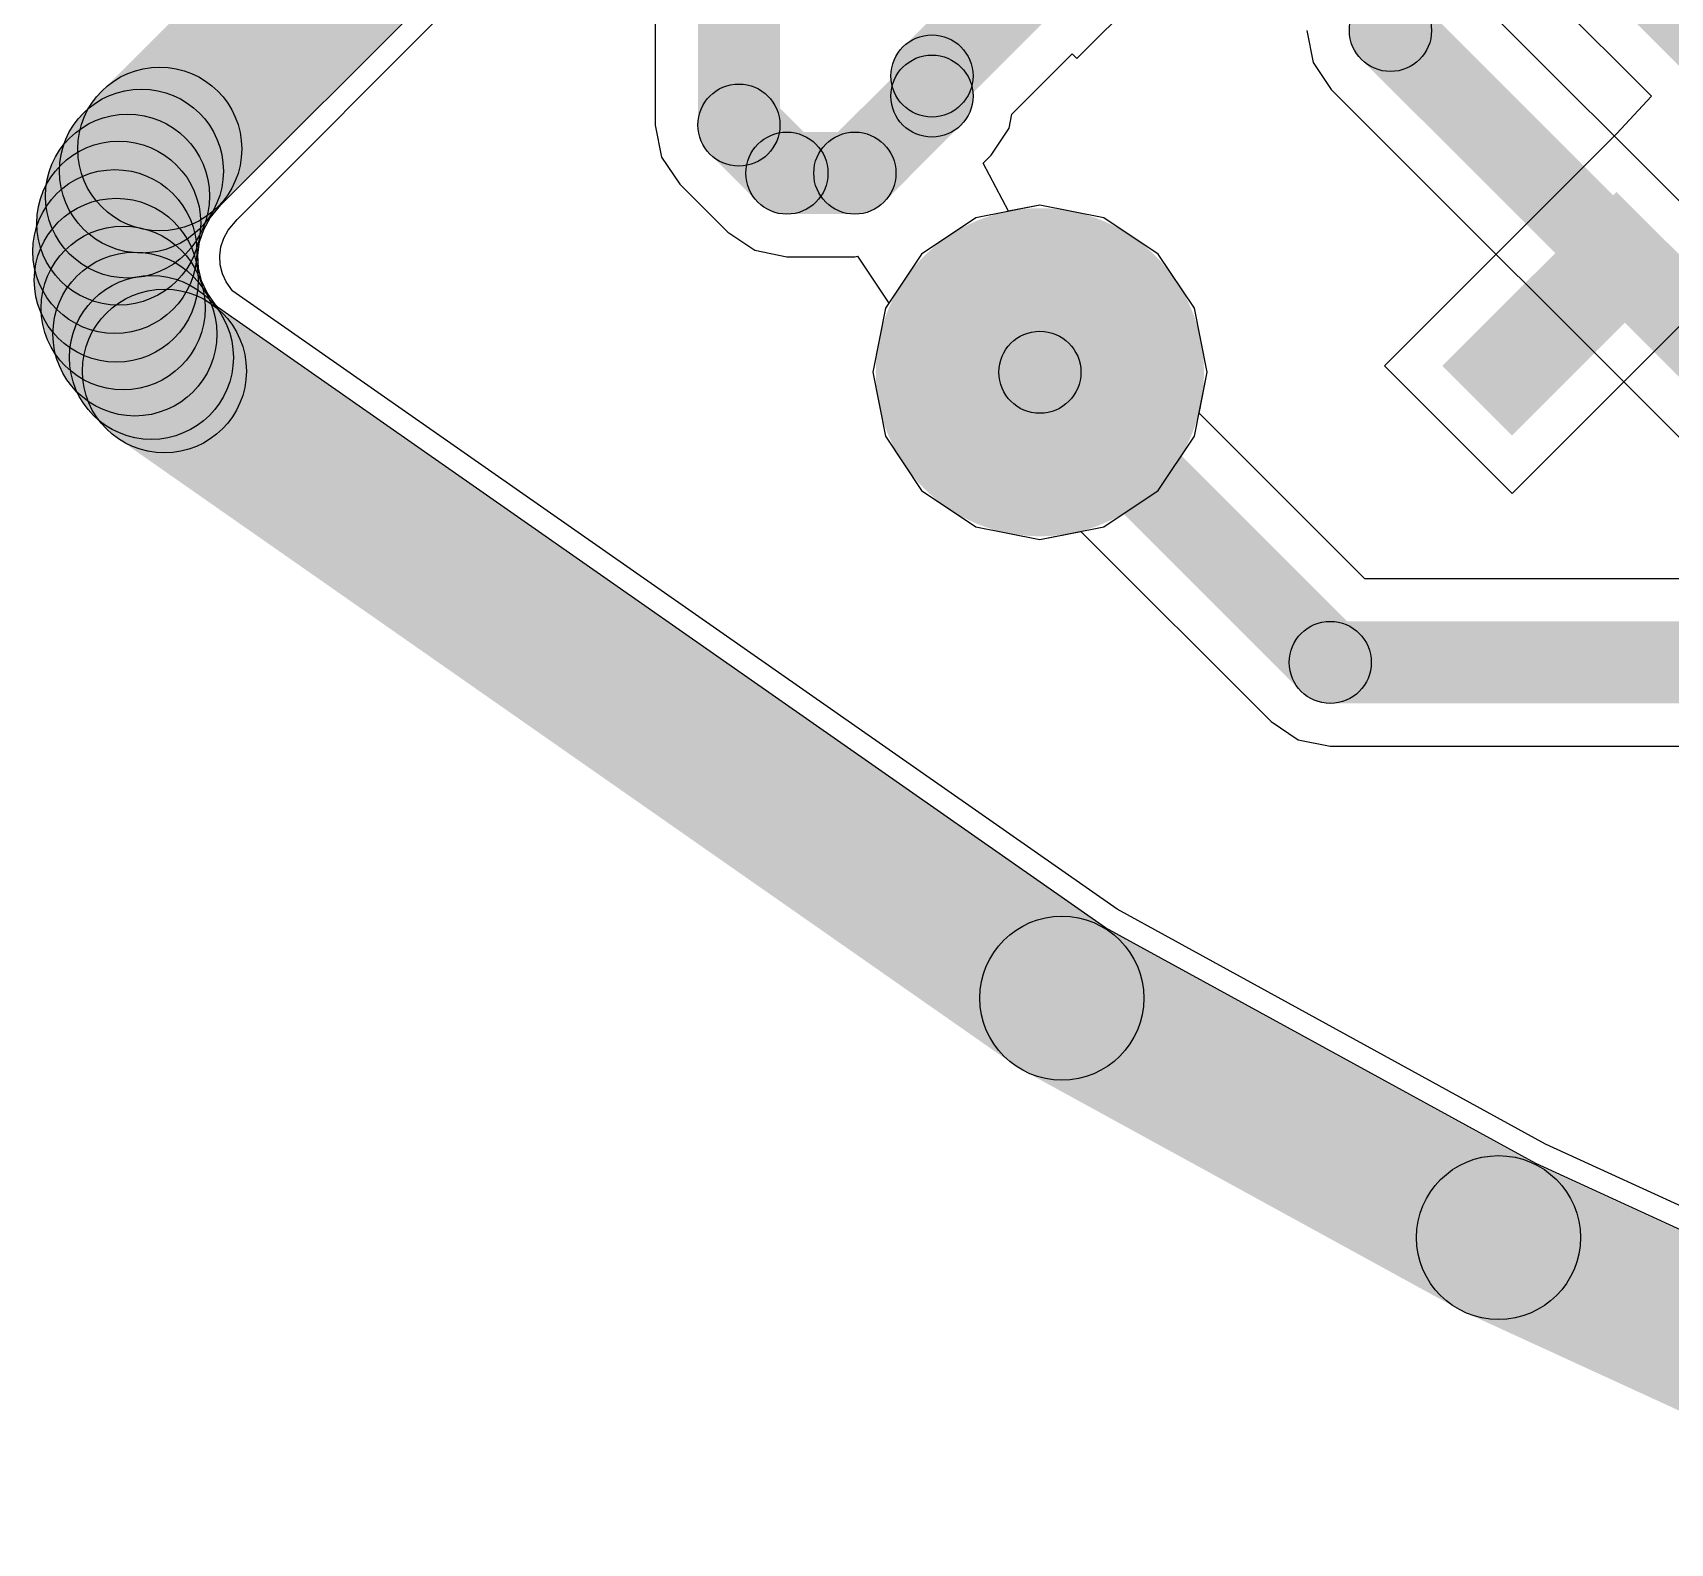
# Model space of a CAD drawing. Header units: millimetres. Extents: x -1.43 to 1.09, y -0.91 to 0.99.
# Drawn here: x -1.1871 to -1.0299, y -0.8512 to -0.7061 of the extents above; entities that cross this region are included whole.
import ezdxf

# ---------------------------------------------------------------- set-up
doc = ezdxf.new("R2010")
doc.units = ezdxf.units.MM
doc.header["$MEASUREMENT"] = 0
for name, color, linetype in [('BottomLayer', 5, 'Continuous'), ('InternalPlane1', 76, 'Continuous'), ('InternalPlane2', 16, 'Continuous'), ('TopLayer', 1, 'Continuous'), ('TopOverlay', 2, 'Continuous'), ('TopPaste', 8, 'Continuous'), ('TopSolder', 216, 'Continuous'), ('ViaHoleLayer', 16, 'Continuous')]:
    doc.layers.add(name, color=color, linetype=linetype)

# ---------------------------------------------------------------- blocks, each defined once
blk = doc.blocks.new('__51051________19')
at = {"layer": 'TopLayer'}
for points in [[(-0.03466, 0.07946), (-0.03466, 0.10309), (-0.02521, 0.10309), (-0.02521, 0.07946)], [(0.02439, 0.07946), (0.02439, 0.10309), (0.03384, 0.10309), (0.03384, 0.07946)], [(-0.07718, 0.08025), (-0.05356, 0.08025), (-0.05356, 0.0708), (-0.07718, 0.0708)], [(0.05274, 0.08025), (0.07636, 0.08025), (0.07636, 0.0708), (0.05274, 0.0708)], [(-0.04076, -0.05341), (-0.04076, 0.06667), (0.03994, 0.06667), (0.03994, -0.05341)], [(-0.07718, 0.06057), (-0.05356, 0.06057), (-0.05356, 0.05112), (-0.07718, 0.05112)], [(0.05274, 0.06057), (0.07636, 0.06057), (0.07636, 0.05112), (0.05274, 0.05112)], [(-0.07718, 0.04088), (-0.05356, 0.04088), (-0.05356, 0.03143), (-0.07718, 0.03143)], [(0.05274, 0.04088), (0.07636, 0.04088), (0.07636, 0.03143), (0.05274, 0.03143)], [(-0.07718, 0.0212), (-0.05356, 0.0212), (-0.05356, 0.01175), (-0.07718, 0.01175)], [(0.05274, 0.0212), (0.07636, 0.0212), (0.07636, 0.01175), (0.05274, 0.01175)], [(-0.07718, 0.00151), (-0.05356, 0.00151), (-0.05356, -0.00794), (-0.07718, -0.00794)], [(0.05274, 0.00151), (0.07636, 0.00151), (0.07636, -0.00794), (0.05274, -0.00794)], [(-0.07718, -0.01817), (-0.05356, -0.01817), (-0.05356, -0.02762), (-0.07718, -0.02762)], [(0.05274, -0.01817), (0.07636, -0.01817), (0.07636, -0.02762), (0.05274, -0.02762)], [(-0.07718, -0.03786), (-0.05356, -0.03786), (-0.05356, -0.04731), (-0.07718, -0.04731)], [(0.05274, -0.03786), (0.07636, -0.03786), (0.07636, -0.04731), (0.05274, -0.04731)], [(-0.07718, -0.05754), (-0.05356, -0.05754), (-0.05356, -0.06699), (-0.07718, -0.06699)], [(0.05274, -0.05754), (0.07636, -0.05754), (0.07636, -0.06699), (0.05274, -0.06699)], [(-0.03466, -0.08983), (-0.03466, -0.0662), (-0.02521, -0.0662), (-0.02521, -0.08983)], [(0.02439, -0.08983), (0.02439, -0.0662), (0.03384, -0.0662), (0.03384, -0.08983)]]:
    blk.add_hatch(color=1, dxfattribs=at).paths.add_polyline_path(points)
at = {"layer": 'TopOverlay'}
h = blk.add_hatch(color=2, dxfattribs=at)
edge = h.paths.add_edge_path()
edge.add_arc((-0.06004, 0.09744), 0.00394, 0, 360)
h = blk.add_hatch(color=2, dxfattribs=at)
edge = h.paths.add_edge_path()
edge.add_arc((-0.05217, 0.09744), 0.00394, 0, 360)
h = blk.add_hatch(color=2, dxfattribs=at)
edge = h.paths.add_edge_path()
edge.add_arc((-0.06004, 0.09646), 0.00394, 0, 360)
h = blk.add_hatch(color=2, dxfattribs=at)
edge = h.paths.add_edge_path()
edge.add_arc((-0.05217, 0.09646), 0.00394, 0, 360)
at = {"layer": 'TopPaste'}
for points in [[(-0.03466, 0.07946), (-0.03466, 0.10309), (-0.02521, 0.10309), (-0.02521, 0.07946)], [(0.02439, 0.07946), (0.02439, 0.10309), (0.03384, 0.10309), (0.03384, 0.07946)], [(-0.07718, 0.08025), (-0.05356, 0.08025), (-0.05356, 0.0708), (-0.07718, 0.0708)], [(0.05274, 0.08025), (0.07636, 0.08025), (0.07636, 0.0708), (0.05274, 0.0708)], [(-0.04076, -0.05341), (-0.04076, 0.06667), (0.03994, 0.06667), (0.03994, -0.05341)], [(-0.07718, 0.06057), (-0.05356, 0.06057), (-0.05356, 0.05112), (-0.07718, 0.05112)], [(0.05274, 0.06057), (0.07636, 0.06057), (0.07636, 0.05112), (0.05274, 0.05112)], [(-0.07718, 0.04088), (-0.05356, 0.04088), (-0.05356, 0.03143), (-0.07718, 0.03143)], [(0.05274, 0.04088), (0.07636, 0.04088), (0.07636, 0.03143), (0.05274, 0.03143)], [(-0.07718, 0.0212), (-0.05356, 0.0212), (-0.05356, 0.01175), (-0.07718, 0.01175)], [(0.05274, 0.0212), (0.07636, 0.0212), (0.07636, 0.01175), (0.05274, 0.01175)], [(-0.07718, 0.00151), (-0.05356, 0.00151), (-0.05356, -0.00794), (-0.07718, -0.00794)], [(0.05274, 0.00151), (0.07636, 0.00151), (0.07636, -0.00794), (0.05274, -0.00794)], [(-0.07718, -0.01817), (-0.05356, -0.01817), (-0.05356, -0.02762), (-0.07718, -0.02762)], [(0.05274, -0.01817), (0.07636, -0.01817), (0.07636, -0.02762), (0.05274, -0.02762)], [(-0.07718, -0.03786), (-0.05356, -0.03786), (-0.05356, -0.04731), (-0.07718, -0.04731)], [(0.05274, -0.03786), (0.07636, -0.03786), (0.07636, -0.04731), (0.05274, -0.04731)], [(-0.07718, -0.05754), (-0.05356, -0.05754), (-0.05356, -0.06699), (-0.07718, -0.06699)], [(0.05274, -0.05754), (0.07636, -0.05754), (0.07636, -0.06699), (0.05274, -0.06699)], [(-0.03466, -0.08983), (-0.03466, -0.0662), (-0.02521, -0.0662), (-0.02521, -0.08983)], [(0.02439, -0.08983), (0.02439, -0.0662), (0.03384, -0.0662), (0.03384, -0.08983)]]:
    blk.add_hatch(color=8, dxfattribs=at).paths.add_polyline_path(points)
at = {"layer": 'TopSolder'}
for points in [[(-0.03466, 0.07946), (-0.03466, 0.10309), (-0.02521, 0.10309), (-0.02521, 0.07946)], [(0.02439, 0.07946), (0.02439, 0.10309), (0.03384, 0.10309), (0.03384, 0.07946)], [(-0.07718, 0.08025), (-0.05356, 0.08025), (-0.05356, 0.0708), (-0.07718, 0.0708)], [(0.05274, 0.08025), (0.07636, 0.08025), (0.07636, 0.0708), (0.05274, 0.0708)], [(-0.04076, -0.05341), (-0.04076, 0.06667), (0.03994, 0.06667), (0.03994, -0.05341)], [(-0.07718, 0.06057), (-0.05356, 0.06057), (-0.05356, 0.05112), (-0.07718, 0.05112)], [(0.05274, 0.06057), (0.07636, 0.06057), (0.07636, 0.05112), (0.05274, 0.05112)], [(-0.07718, 0.04088), (-0.05356, 0.04088), (-0.05356, 0.03143), (-0.07718, 0.03143)], [(0.05274, 0.04088), (0.07636, 0.04088), (0.07636, 0.03143), (0.05274, 0.03143)], [(-0.07718, 0.0212), (-0.05356, 0.0212), (-0.05356, 0.01175), (-0.07718, 0.01175)], [(0.05274, 0.0212), (0.07636, 0.0212), (0.07636, 0.01175), (0.05274, 0.01175)], [(-0.07718, 0.00151), (-0.05356, 0.00151), (-0.05356, -0.00794), (-0.07718, -0.00794)], [(0.05274, 0.00151), (0.07636, 0.00151), (0.07636, -0.00794), (0.05274, -0.00794)], [(-0.07718, -0.01817), (-0.05356, -0.01817), (-0.05356, -0.02762), (-0.07718, -0.02762)], [(0.05274, -0.01817), (0.07636, -0.01817), (0.07636, -0.02762), (0.05274, -0.02762)], [(-0.07718, -0.03786), (-0.05356, -0.03786), (-0.05356, -0.04731), (-0.07718, -0.04731)], [(0.05274, -0.03786), (0.07636, -0.03786), (0.07636, -0.04731), (0.05274, -0.04731)], [(-0.07718, -0.05754), (-0.05356, -0.05754), (-0.05356, -0.06699), (-0.07718, -0.06699)], [(0.05274, -0.05754), (0.07636, -0.05754), (0.07636, -0.06699), (0.05274, -0.06699)], [(-0.03466, -0.08983), (-0.03466, -0.0662), (-0.02521, -0.0662), (-0.02521, -0.08983)], [(0.02439, -0.08983), (0.02439, -0.0662), (0.03384, -0.0662), (0.03384, -0.08983)]]:
    blk.add_hatch(color=216, dxfattribs=at).paths.add_polyline_path(points)
at = {"layer": 'TopOverlay', "const_width": 0.00787}
for points in [[(-0.06004, 0.09744, -1), (-0.05217, 0.09744)], [(-0.05217, 0.09646, -1), (-0.06004, 0.09646)]]:
    blk.add_lwpolyline(points, format="xyb", dxfattribs=at)
at = {"layer": 'TopOverlay'}
for centre in [(-0.06004, 0.09744), (-0.05217, 0.09744), (-0.06004, 0.09646), (-0.05217, 0.09646)]:
    blk.add_circle(centre, 0.00394, dxfattribs=at)

msp = doc.modelspace()

# ---------------------------------------------------------------- hatches: boundary and pattern name
at = {"layer": 'BottomLayer'}
h = msp.add_hatch(color=5, dxfattribs=at)
edge = h.paths.add_edge_path()
edge.add_arc((-1.0568, -0.70593), 0.00394, 0, 360)
h = msp.add_hatch(color=5, dxfattribs=at)
edge = h.paths.add_edge_path()
edge.add_arc((-1.0568, -0.70593), 0.00394, 0, 360)
msp.add_hatch(color=5, dxfattribs=at).paths.add_polyline_path([(-1.05959, -0.70871), (-1.05402, -0.70315), (-0.935, -0.82217), (-0.94056, -0.82774)])
h = msp.add_hatch(color=5, dxfattribs=at)
edge = h.paths.add_edge_path()
edge.add_arc((-1.09045, -0.73875), 0.01181, 0, 360)
at = {"layer": 'InternalPlane1'}
for points in [[(-1.16937, -0.72288), (-1.1805, -0.71175), (-1.15958, -0.69082), (-1.14844, -0.70195)], [(-1.17062, -0.72445), (-1.18275, -0.71441), (-1.181, -0.7123), (-1.16887, -0.72233)], [(-1.17113, -0.72565), (-1.1849, -0.71801), (-1.18357, -0.71561), (-1.1698, -0.72325)], [(-1.17139, -0.72689), (-1.18635, -0.72197), (-1.18549, -0.71937), (-1.17054, -0.72429)], [(-1.17144, -0.72822), (-1.18704, -0.72611), (-1.18668, -0.72337), (-1.17107, -0.72549)], [(-1.18711, -0.72757), (-1.17138, -0.72675), (-1.17123, -0.7295), (-1.18696, -0.73032)], [(-1.18675, -0.73178), (-1.17145, -0.72804), (-1.1708, -0.73071), (-1.18609, -0.73445)], [(-1.18562, -0.73583), (-1.17127, -0.72933), (-1.17014, -0.73183), (-1.18448, -0.73833)], [(-1.18374, -0.73963), (-1.17088, -0.73054), (-1.16929, -0.73279), (-1.18216, -0.74187)], [(-1.1814, -0.74278), (-1.17005, -0.73187), (-1.1688, -0.73318), (-1.18015, -0.74409)], [(-1.17899, -0.74508), (-1.16996, -0.73218), (-1.08383, -0.79239), (-1.09285, -0.8053)], [(-1.09213, -0.80575), (-1.08455, -0.79194), (-1.04264, -0.81493), (-1.05021, -0.82874)], [(-1.04971, -0.82899), (-1.04314, -0.81468), (-0.99478, -0.83688), (-1.00135, -0.85119)]]:
    msp.add_hatch(color=76, dxfattribs=at).paths.add_polyline_path(points)
h = msp.add_hatch(color=76, dxfattribs=at)
edge = h.paths.add_edge_path()
edge.add_arc((-1.17493, -0.71731), 0.00787, 0, 360)
h = msp.add_hatch(color=76, dxfattribs=at)
edge = h.paths.add_edge_path()
edge.add_arc((-1.17493, -0.71731), 0.00787, 0, 360)
h = msp.add_hatch(color=76, dxfattribs=at)
edge = h.paths.add_edge_path()
edge.add_arc((-1.17669, -0.71943), 0.00787, 0, 360)
h = msp.add_hatch(color=76, dxfattribs=at)
edge = h.paths.add_edge_path()
edge.add_arc((-1.17669, -0.71943), 0.00787, 0, 360)
h = msp.add_hatch(color=76, dxfattribs=at)
edge = h.paths.add_edge_path()
edge.add_arc((-1.17802, -0.72183), 0.00787, 0, 360)
h = msp.add_hatch(color=76, dxfattribs=at)
edge = h.paths.add_edge_path()
edge.add_arc((-1.17802, -0.72183), 0.00787, 0, 360)
h = msp.add_hatch(color=76, dxfattribs=at)
edge = h.paths.add_edge_path()
edge.add_arc((-1.17887, -0.72443), 0.00787, 0, 360)
h = msp.add_hatch(color=76, dxfattribs=at)
edge = h.paths.add_edge_path()
edge.add_arc((-1.17887, -0.72443), 0.00787, 0, 360)
h = msp.add_hatch(color=76, dxfattribs=at)
edge = h.paths.add_edge_path()
edge.add_arc((-1.17924, -0.72716), 0.00787, 0, 360)
h = msp.add_hatch(color=76, dxfattribs=at)
edge = h.paths.add_edge_path()
edge.add_arc((-1.17924, -0.72716), 0.00787, 0, 360)
h = msp.add_hatch(color=76, dxfattribs=at)
edge = h.paths.add_edge_path()
edge.add_arc((-1.1791, -0.72991), 0.00787, 0, 360)
h = msp.add_hatch(color=76, dxfattribs=at)
edge = h.paths.add_edge_path()
edge.add_arc((-1.1791, -0.72991), 0.00787, 0, 360)
h = msp.add_hatch(color=76, dxfattribs=at)
edge = h.paths.add_edge_path()
edge.add_arc((-1.09045, -0.73875), 0.01575, 0, 360)
h = msp.add_hatch(color=76, dxfattribs=at)
edge = h.paths.add_edge_path()
edge.add_arc((-1.17844, -0.73258), 0.00787, 0, 360)
h = msp.add_hatch(color=76, dxfattribs=at)
edge = h.paths.add_edge_path()
edge.add_arc((-1.17844, -0.73258), 0.00787, 0, 360)
h = msp.add_hatch(color=76, dxfattribs=at)
edge = h.paths.add_edge_path()
edge.add_arc((-1.17731, -0.73508), 0.00787, 0, 360)
h = msp.add_hatch(color=76, dxfattribs=at)
edge = h.paths.add_edge_path()
edge.add_arc((-1.17731, -0.73508), 0.00787, 0, 360)
h = msp.add_hatch(color=76, dxfattribs=at)
edge = h.paths.add_edge_path()
edge.add_arc((-1.17573, -0.73733), 0.00787, 0, 360)
h = msp.add_hatch(color=76, dxfattribs=at)
edge = h.paths.add_edge_path()
edge.add_arc((-1.17573, -0.73733), 0.00787, 0, 360)
h = msp.add_hatch(color=76, dxfattribs=at)
edge = h.paths.add_edge_path()
edge.add_arc((-1.17448, -0.73863), 0.00787, 0, 360)
h = msp.add_hatch(color=76, dxfattribs=at)
edge = h.paths.add_edge_path()
edge.add_arc((-1.17448, -0.73863), 0.00787, 0, 360)
h = msp.add_hatch(color=76, dxfattribs=at)
edge = h.paths.add_edge_path()
edge.add_arc((-1.08834, -0.79885), 0.00787, 0, 360)
h = msp.add_hatch(color=76, dxfattribs=at)
edge = h.paths.add_edge_path()
edge.add_arc((-1.08834, -0.79885), 0.00787, 0, 360)
h = msp.add_hatch(color=76, dxfattribs=at)
edge = h.paths.add_edge_path()
edge.add_arc((-1.04643, -0.82184), 0.00787, 0, 360)
h = msp.add_hatch(color=76, dxfattribs=at)
edge = h.paths.add_edge_path()
edge.add_arc((-1.04643, -0.82184), 0.00787, 0, 360)
at = {"layer": 'InternalPlane2'}
for points in [[(-1.16937, -0.72288), (-1.1805, -0.71175), (-1.15958, -0.69082), (-1.14844, -0.70195)], [(-1.17062, -0.72445), (-1.18275, -0.71441), (-1.181, -0.7123), (-1.16887, -0.72233)], [(-1.17113, -0.72565), (-1.1849, -0.71801), (-1.18357, -0.71561), (-1.1698, -0.72325)], [(-1.17139, -0.72689), (-1.18635, -0.72197), (-1.18549, -0.71937), (-1.17054, -0.72429)], [(-1.17144, -0.72822), (-1.18704, -0.72611), (-1.18668, -0.72337), (-1.17107, -0.72549)], [(-1.18711, -0.72757), (-1.17138, -0.72675), (-1.17123, -0.7295), (-1.18696, -0.73032)], [(-1.18675, -0.73178), (-1.17145, -0.72804), (-1.1708, -0.73071), (-1.18609, -0.73445)], [(-1.18562, -0.73583), (-1.17127, -0.72933), (-1.17014, -0.73183), (-1.18448, -0.73833)], [(-1.18374, -0.73963), (-1.17088, -0.73054), (-1.16929, -0.73279), (-1.18216, -0.74187)], [(-1.1814, -0.74278), (-1.17005, -0.73187), (-1.1688, -0.73318), (-1.18015, -0.74409)], [(-1.17899, -0.74508), (-1.16996, -0.73218), (-1.08383, -0.79239), (-1.09285, -0.8053)], [(-1.09213, -0.80575), (-1.08455, -0.79194), (-1.04264, -0.81493), (-1.05021, -0.82874)], [(-1.04971, -0.82899), (-1.04314, -0.81468), (-0.99478, -0.83688), (-1.00135, -0.85119)]]:
    msp.add_hatch(color=16, dxfattribs=at).paths.add_polyline_path(points)
h = msp.add_hatch(color=16, dxfattribs=at)
edge = h.paths.add_edge_path()
edge.add_arc((-1.17493, -0.71731), 0.00787, 0, 360)
h = msp.add_hatch(color=16, dxfattribs=at)
edge = h.paths.add_edge_path()
edge.add_arc((-1.17493, -0.71731), 0.00787, 0, 360)
h = msp.add_hatch(color=16, dxfattribs=at)
edge = h.paths.add_edge_path()
edge.add_arc((-1.17669, -0.71943), 0.00787, 0, 360)
h = msp.add_hatch(color=16, dxfattribs=at)
edge = h.paths.add_edge_path()
edge.add_arc((-1.17669, -0.71943), 0.00787, 0, 360)
h = msp.add_hatch(color=16, dxfattribs=at)
edge = h.paths.add_edge_path()
edge.add_arc((-1.17802, -0.72183), 0.00787, 0, 360)
h = msp.add_hatch(color=16, dxfattribs=at)
edge = h.paths.add_edge_path()
edge.add_arc((-1.17802, -0.72183), 0.00787, 0, 360)
h = msp.add_hatch(color=16, dxfattribs=at)
edge = h.paths.add_edge_path()
edge.add_arc((-1.17887, -0.72443), 0.00787, 0, 360)
h = msp.add_hatch(color=16, dxfattribs=at)
edge = h.paths.add_edge_path()
edge.add_arc((-1.17887, -0.72443), 0.00787, 0, 360)
h = msp.add_hatch(color=16, dxfattribs=at)
edge = h.paths.add_edge_path()
edge.add_arc((-1.17924, -0.72716), 0.00787, 0, 360)
h = msp.add_hatch(color=16, dxfattribs=at)
edge = h.paths.add_edge_path()
edge.add_arc((-1.17924, -0.72716), 0.00787, 0, 360)
h = msp.add_hatch(color=16, dxfattribs=at)
edge = h.paths.add_edge_path()
edge.add_arc((-1.1791, -0.72991), 0.00787, 0, 360)
h = msp.add_hatch(color=16, dxfattribs=at)
edge = h.paths.add_edge_path()
edge.add_arc((-1.1791, -0.72991), 0.00787, 0, 360)
h = msp.add_hatch(color=16, dxfattribs=at)
edge = h.paths.add_edge_path()
edge.add_arc((-1.09045, -0.73875), 0.01575, 0, 360)
h = msp.add_hatch(color=16, dxfattribs=at)
edge = h.paths.add_edge_path()
edge.add_arc((-1.17844, -0.73258), 0.00787, 0, 360)
h = msp.add_hatch(color=16, dxfattribs=at)
edge = h.paths.add_edge_path()
edge.add_arc((-1.17844, -0.73258), 0.00787, 0, 360)
h = msp.add_hatch(color=16, dxfattribs=at)
edge = h.paths.add_edge_path()
edge.add_arc((-1.17731, -0.73508), 0.00787, 0, 360)
h = msp.add_hatch(color=16, dxfattribs=at)
edge = h.paths.add_edge_path()
edge.add_arc((-1.17731, -0.73508), 0.00787, 0, 360)
h = msp.add_hatch(color=16, dxfattribs=at)
edge = h.paths.add_edge_path()
edge.add_arc((-1.17573, -0.73733), 0.00787, 0, 360)
h = msp.add_hatch(color=16, dxfattribs=at)
edge = h.paths.add_edge_path()
edge.add_arc((-1.17573, -0.73733), 0.00787, 0, 360)
h = msp.add_hatch(color=16, dxfattribs=at)
edge = h.paths.add_edge_path()
edge.add_arc((-1.17448, -0.73863), 0.00787, 0, 360)
h = msp.add_hatch(color=16, dxfattribs=at)
edge = h.paths.add_edge_path()
edge.add_arc((-1.17448, -0.73863), 0.00787, 0, 360)
h = msp.add_hatch(color=16, dxfattribs=at)
edge = h.paths.add_edge_path()
edge.add_arc((-1.08834, -0.79885), 0.00787, 0, 360)
h = msp.add_hatch(color=16, dxfattribs=at)
edge = h.paths.add_edge_path()
edge.add_arc((-1.08834, -0.79885), 0.00787, 0, 360)
h = msp.add_hatch(color=16, dxfattribs=at)
edge = h.paths.add_edge_path()
edge.add_arc((-1.04643, -0.82184), 0.00787, 0, 360)
h = msp.add_hatch(color=16, dxfattribs=at)
edge = h.paths.add_edge_path()
edge.add_arc((-1.04643, -0.82184), 0.00787, 0, 360)
at = {"layer": 'TopLayer'}
for points in [[(-1.11541, -0.71501), (-1.12328, -0.71501), (-1.12328, -0.679), (-1.11541, -0.679)], [(-1.09803, -0.71309), (-1.10359, -0.70752), (-1.08466, -0.68859), (-1.07909, -0.69415)], [(-1.10542, -0.72241), (-1.11099, -0.71684), (-1.10359, -0.70944), (-1.09803, -0.71501)], [(-1.09687, -0.71223), (-1.10475, -0.71223), (-1.10475, -0.7103), (-1.09687, -0.7103)], [(-1.12213, -0.7178), (-1.11656, -0.71223), (-1.11195, -0.71684), (-1.11751, -0.72241)], [(-1.11473, -0.72356), (-1.11473, -0.71569), (-1.10821, -0.71569), (-1.10821, -0.72356)], [(-1.09323, -0.74153), (-1.08766, -0.73597), (-1.0598, -0.76383), (-1.06536, -0.7694)], [(-1.06258, -0.77055), (-1.06258, -0.76268), (-1.00176, -0.76268), (-1.00176, -0.77055)]]:
    msp.add_hatch(color=1, dxfattribs=at).paths.add_polyline_path(points)
h = msp.add_hatch(color=1, dxfattribs=at)
edge = h.paths.add_edge_path()
edge.add_arc((-1.10081, -0.7103), 0.00394, 0, 360)
h = msp.add_hatch(color=1, dxfattribs=at)
edge = h.paths.add_edge_path()
edge.add_arc((-1.10081, -0.7103), 0.00394, 0, 360)
h = msp.add_hatch(color=1, dxfattribs=at)
edge = h.paths.add_edge_path()
edge.add_arc((-1.10081, -0.71223), 0.00394, 0, 360)
h = msp.add_hatch(color=1, dxfattribs=at)
edge = h.paths.add_edge_path()
edge.add_arc((-1.10081, -0.71223), 0.00394, 0, 360)
h = msp.add_hatch(color=1, dxfattribs=at)
edge = h.paths.add_edge_path()
edge.add_arc((-1.11934, -0.71501), 0.00394, 0, 360)
h = msp.add_hatch(color=1, dxfattribs=at)
edge = h.paths.add_edge_path()
edge.add_arc((-1.11934, -0.71501), 0.00394, 0, 360)
h = msp.add_hatch(color=1, dxfattribs=at)
edge = h.paths.add_edge_path()
edge.add_arc((-1.11473, -0.71963), 0.00394, 0, 360)
h = msp.add_hatch(color=1, dxfattribs=at)
edge = h.paths.add_edge_path()
edge.add_arc((-1.11473, -0.71963), 0.00394, 0, 360)
h = msp.add_hatch(color=1, dxfattribs=at)
edge = h.paths.add_edge_path()
edge.add_arc((-1.10821, -0.71963), 0.00394, 0, 360)
h = msp.add_hatch(color=1, dxfattribs=at)
edge = h.paths.add_edge_path()
edge.add_arc((-1.10821, -0.71963), 0.00394, 0, 360)
h = msp.add_hatch(color=1, dxfattribs=at)
edge = h.paths.add_edge_path()
edge.add_arc((-1.09045, -0.73875), 0.01181, 0, 360)
h = msp.add_hatch(color=1, dxfattribs=at)
edge = h.paths.add_edge_path()
edge.add_arc((-1.09045, -0.73875), 0.00394, 0, 360)
h = msp.add_hatch(color=1, dxfattribs=at)
edge = h.paths.add_edge_path()
edge.add_arc((-1.06258, -0.76661), 0.00394, 0, 360)
h = msp.add_hatch(color=1, dxfattribs=at)
edge = h.paths.add_edge_path()
edge.add_arc((-1.06258, -0.76661), 0.00394, 0, 360)
at = {"layer": 'ViaHoleLayer'}
h = msp.add_hatch(color=16, dxfattribs=at)
edge = h.paths.add_edge_path()
edge.add_arc((-1.09045, -0.73875), 0.00591, 0, 360)

# ---------------------------------------------------------------- linework, layer by layer
at = {"layer": 'BottomLayer'}
for p, q in [((-1.1675, -0.72407), (-1.14691, -0.70348)), ((-0.93445, -0.81693), (-1.04878, -0.7026)), ((-1.06483, -0.70593), (-1.06422, -0.709)), ((-1.06422, -0.709), (-1.06248, -0.71161)), ((-1.06248, -0.71161), (-0.94346, -0.83063)), ((-1.09045, -0.72269), (-1.09659, -0.72392)), ((-1.0843, -0.72392), (-1.09045, -0.72269)), ((-1.16836, -0.72511), (-1.1675, -0.72407)), ((-1.09659, -0.72392), (-1.1018, -0.7274)), ((-1.07909, -0.7274), (-1.0843, -0.72392)), ((-1.16905, -0.72669), (-1.16878, -0.72587)), ((-1.16878, -0.72587), (-1.16836, -0.72511)), ((-1.16917, -0.72758), (-1.16905, -0.72669)), ((-1.16913, -0.72844), (-1.16917, -0.72758)), ((-1.1018, -0.7274), (-1.10528, -0.73261)), ((-1.07561, -0.73261), (-1.07909, -0.7274)), ((-1.16892, -0.72929), (-1.16913, -0.72844)), ((-1.16856, -0.73008), (-1.16892, -0.72929)), ((-1.16796, -0.73092), (-1.16856, -0.73008)), ((-1.16792, -0.73097), (-1.16796, -0.73092)), ((-1.08304, -0.79031), (-1.16792, -0.73097)), ((-1.10528, -0.73261), (-1.1065, -0.73875)), ((-1.07439, -0.73875), (-1.07561, -0.73261)), ((-1.1065, -0.73875), (-1.10528, -0.74489)), ((-1.07561, -0.74489), (-1.07439, -0.73875)), ((-1.10528, -0.74489), (-1.1018, -0.7501)), ((-1.07909, -0.7501), (-1.07561, -0.74489)), ((-1.1018, -0.7501), (-1.09659, -0.75358)), ((-1.0843, -0.75358), (-1.07909, -0.7501)), ((-1.09659, -0.75358), (-1.09045, -0.75481)), ((-1.09045, -0.75481), (-1.0843, -0.75358)), ((-1.04191, -0.81287), (-1.08304, -0.79031)), ((-0.99421, -0.83477), (-1.04191, -0.81287))]:
    msp.add_line(p, q, dxfattribs=at)
msp.add_circle((-1.0568, -0.70593), 0.00394, dxfattribs=at)
msp.add_circle((-1.0568, -0.70593), 0.00394, dxfattribs=at)
at = {"layer": 'InternalPlane1'}
for p, q in [((-1.16905, -0.72266), (-1.14839, -0.702)), ((-1.1701, -0.72393), (-1.16905, -0.72266)), ((-1.17071, -0.72503), (-1.1701, -0.72393)), ((-1.1711, -0.72622), (-1.17071, -0.72503)), ((-1.17127, -0.72749), (-1.1711, -0.72622)), ((-1.17121, -0.72875), (-1.17127, -0.72749)), ((-1.17091, -0.72998), (-1.17121, -0.72875)), ((-1.17039, -0.73112), (-1.17091, -0.72998)), ((-1.16958, -0.73226), (-1.17039, -0.73112)), ((-1.16929, -0.73257), (-1.16958, -0.73226)), ((-1.08414, -0.79209), (-1.16929, -0.73257)), ((-1.04285, -0.81474), (-1.08414, -0.79209)), ((-0.99501, -0.8367), (-1.04285, -0.81474))]:
    msp.add_line(p, q, dxfattribs=at)
for centre in [(-1.17493, -0.71731), (-1.17493, -0.71731), (-1.17669, -0.71943), (-1.17669, -0.71943), (-1.17802, -0.72183), (-1.17802, -0.72183), (-1.17887, -0.72443), (-1.17887, -0.72443), (-1.17924, -0.72716), (-1.17924, -0.72716), (-1.1791, -0.72991), (-1.1791, -0.72991), (-1.17844, -0.73258), (-1.17844, -0.73258), (-1.17731, -0.73508), (-1.17731, -0.73508), (-1.17573, -0.73733), (-1.17573, -0.73733), (-1.17448, -0.73863), (-1.17448, -0.73863), (-1.08834, -0.79885), (-1.08834, -0.79885), (-1.04643, -0.82184), (-1.04643, -0.82184)]:
    msp.add_circle(centre, 0.00787, dxfattribs=at)
at = {"layer": 'InternalPlane2'}
for p, q in [((-1.16905, -0.72266), (-1.14839, -0.702)), ((-1.1701, -0.72393), (-1.16905, -0.72266)), ((-1.17071, -0.72503), (-1.1701, -0.72393)), ((-1.1711, -0.72622), (-1.17071, -0.72503)), ((-1.17127, -0.72749), (-1.1711, -0.72622)), ((-1.17121, -0.72875), (-1.17127, -0.72749)), ((-1.17091, -0.72998), (-1.17121, -0.72875)), ((-1.17039, -0.73112), (-1.17091, -0.72998)), ((-1.16958, -0.73226), (-1.17039, -0.73112)), ((-1.16929, -0.73257), (-1.16958, -0.73226)), ((-1.08414, -0.79209), (-1.16929, -0.73257)), ((-1.04285, -0.81474), (-1.08414, -0.79209)), ((-0.99501, -0.8367), (-1.04285, -0.81474))]:
    msp.add_line(p, q, dxfattribs=at)
for centre in [(-1.17493, -0.71731), (-1.17493, -0.71731), (-1.17669, -0.71943), (-1.17669, -0.71943), (-1.17802, -0.72183), (-1.17802, -0.72183), (-1.17887, -0.72443), (-1.17887, -0.72443), (-1.17924, -0.72716), (-1.17924, -0.72716), (-1.1791, -0.72991), (-1.1791, -0.72991), (-1.17844, -0.73258), (-1.17844, -0.73258), (-1.17731, -0.73508), (-1.17731, -0.73508), (-1.17573, -0.73733), (-1.17573, -0.73733), (-1.17448, -0.73863), (-1.17448, -0.73863), (-1.08834, -0.79885), (-1.08834, -0.79885), (-1.04643, -0.82184), (-1.04643, -0.82184)]:
    msp.add_circle(centre, 0.00787, dxfattribs=at)
at = {"layer": 'TopLayer'}
for p, q in [((-1.12737, -0.68265), (-1.12737, -0.71501)), ((-1.061, -0.68301), (-1.03176, -0.71225)), ((-1.08689, -0.70863), (-1.06467, -0.68642)), ((-1.1675, -0.72407), (-1.14691, -0.70348)), ((-1.09313, -0.71398), (-1.08734, -0.70818)), ((-1.08734, -0.70818), (-1.08689, -0.70863)), ((-1.03176, -0.71225), (-1.03511, -0.71587)), ((-1.12737, -0.71501), (-1.12676, -0.71809)), ((-1.09339, -0.7153), (-1.09313, -0.71398)), ((-1.09513, -0.71791), (-1.09339, -0.7153)), ((-1.03516, -0.71592), (-1.05738, -0.73814)), ((-1.03511, -0.71587), (-1.03516, -0.71592)), ((-1.12676, -0.71809), (-1.12502, -0.72069)), ((-1.09591, -0.71868), (-1.09513, -0.71791)), ((-1.09345, -0.72329), (-1.09591, -0.71868)), ((-1.12502, -0.72069), (-1.12041, -0.7253)), ((-1.09045, -0.72269), (-1.09345, -0.72329)), ((-1.0843, -0.72392), (-1.09045, -0.72269)), ((-1.16836, -0.72511), (-1.1675, -0.72407)), ((-1.07909, -0.7274), (-1.0843, -0.72392)), ((-1.16905, -0.72669), (-1.16878, -0.72587)), ((-1.16878, -0.72587), (-1.16836, -0.72511)), ((-1.12041, -0.7253), (-1.12041, -0.7253)), ((-1.12041, -0.7253), (-1.1178, -0.72704)), ((-1.16917, -0.72758), (-1.16905, -0.72669)), ((-1.16913, -0.72844), (-1.16917, -0.72758)), ((-1.1178, -0.72704), (-1.11473, -0.72765)), ((-1.11473, -0.72765), (-1.11473, -0.72765)), ((-1.11473, -0.72765), (-1.10821, -0.72765)), ((-1.10821, -0.72765), (-1.10795, -0.7276)), ((-1.10795, -0.7276), (-1.10494, -0.7321)), ((-1.07561, -0.73261), (-1.07909, -0.7274)), ((-1.16892, -0.72929), (-1.16913, -0.72844)), ((-1.04513, -0.75039), (-1.02292, -0.72817)), ((-1.16856, -0.73008), (-1.16892, -0.72929)), ((-1.16796, -0.73092), (-1.16856, -0.73008)), ((-1.16792, -0.73097), (-1.16796, -0.73092)), ((-1.08304, -0.79031), (-1.16792, -0.73097)), ((-1.10494, -0.7321), (-1.10528, -0.73261)), ((-1.10528, -0.73261), (-1.1065, -0.73875)), ((-1.07439, -0.73875), (-1.07561, -0.73261)), ((-1.05738, -0.73814), (-1.04513, -0.75039)), ((-1.1065, -0.73875), (-1.10528, -0.74489)), ((-1.07517, -0.74267), (-1.07439, -0.73875)), ((-1.05926, -0.75859), (-1.07517, -0.74267)), ((-1.10528, -0.74489), (-1.1018, -0.7501)), ((-1.1018, -0.7501), (-1.09659, -0.75358)), ((-1.09659, -0.75358), (-1.09045, -0.75481)), ((-1.09045, -0.75481), (-1.08652, -0.75403)), ((-1.08652, -0.75403), (-1.06826, -0.77229)), ((-1.01117, -0.75859), (-1.05926, -0.75859)), ((-1.06826, -0.77229), (-1.06826, -0.77229)), ((-1.06826, -0.77229), (-1.06565, -0.77403)), ((-1.06565, -0.77403), (-1.06258, -0.77464)), ((-1.06258, -0.77464), (-1.06258, -0.77464)), ((-1.06258, -0.77464), (-1.00451, -0.77464)), ((-1.04191, -0.81287), (-1.08304, -0.79031)), ((-0.99421, -0.83477), (-1.04191, -0.81287))]:
    msp.add_line(p, q, dxfattribs=at)
for centre in [(-1.10081, -0.7103), (-1.10081, -0.7103), (-1.10081, -0.71223), (-1.10081, -0.71223), (-1.11934, -0.71501), (-1.11934, -0.71501), (-1.11473, -0.71963), (-1.11473, -0.71963), (-1.10821, -0.71963), (-1.10821, -0.71963), (-1.09045, -0.73875), (-1.06258, -0.76661), (-1.06258, -0.76661)]:
    msp.add_circle(centre, 0.00394, dxfattribs=at)

# ---------------------------------------------------------------- block references
at = {"rotation": 315}
msp.add_blockref('__51051________19', (-1.00554, -0.65737), dxfattribs=at)

doc.saveas('drawing.dxf')
